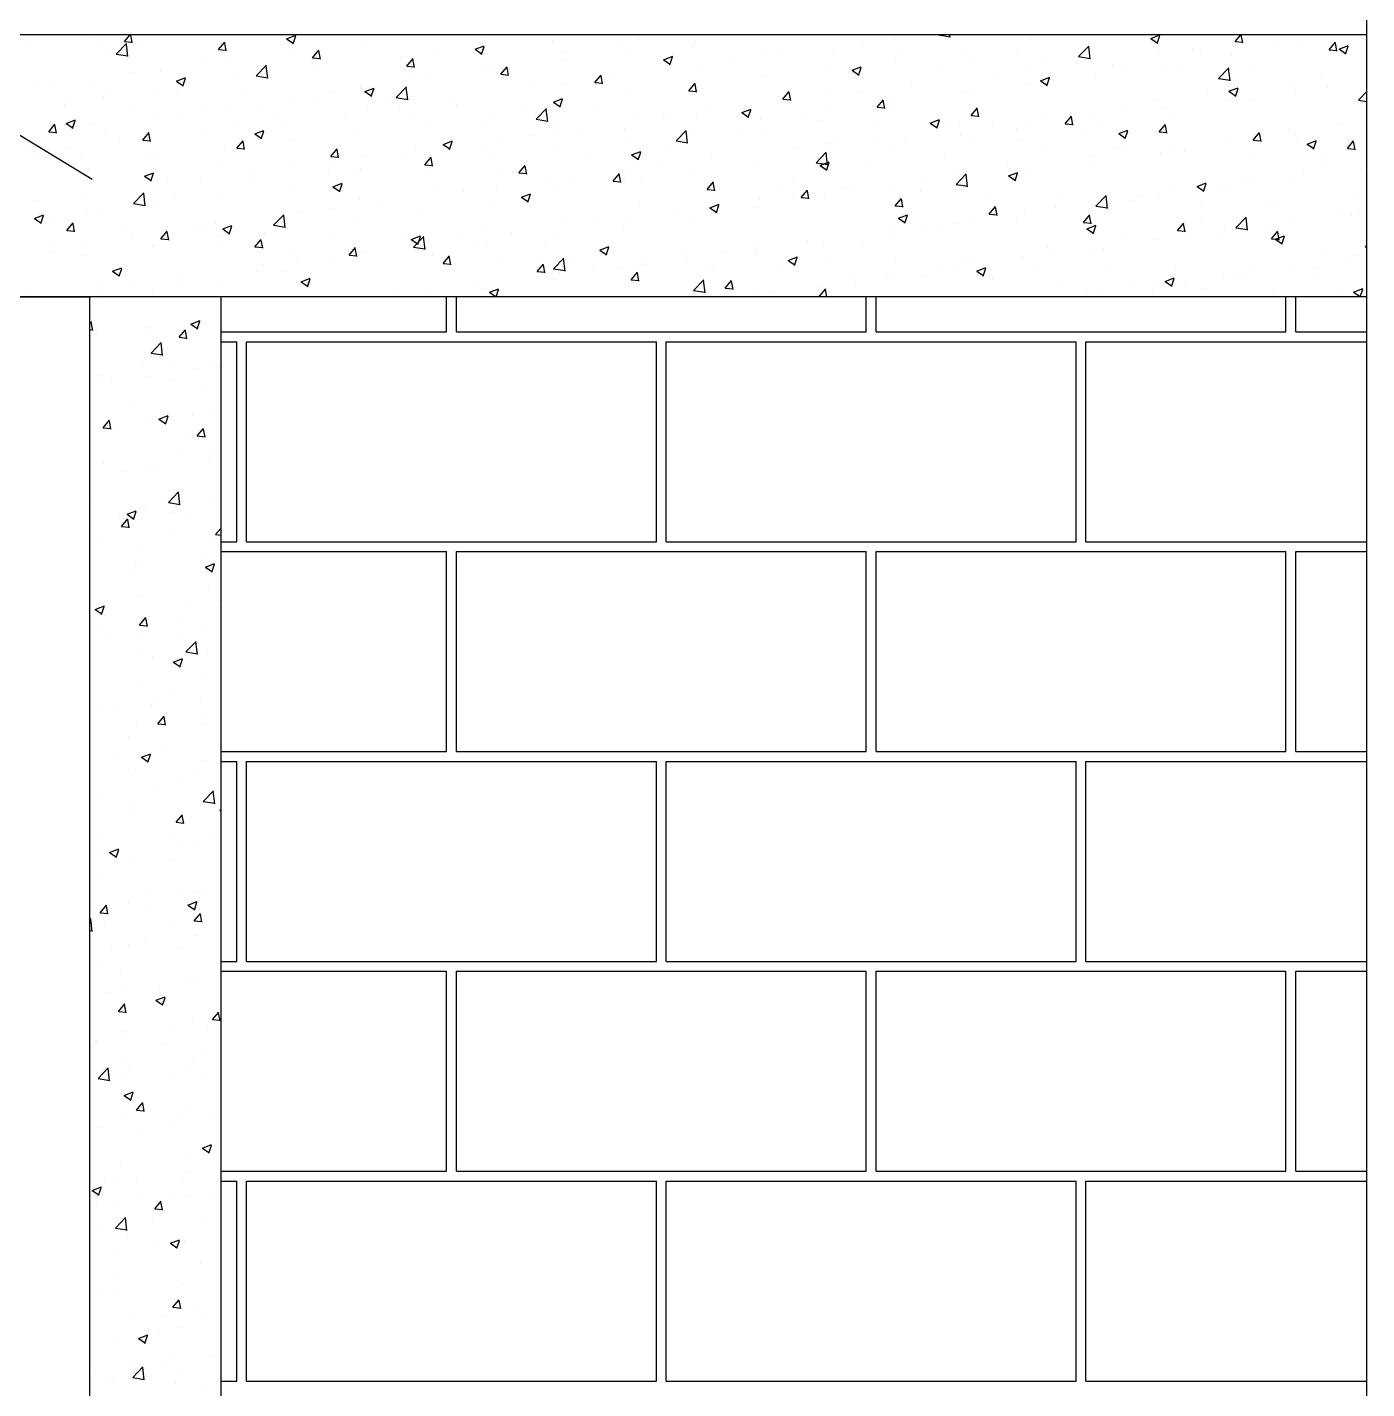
# Model space of a CAD drawing. Header units: metres. Extents: x -1560488.3 to -1560394.4, y 43534.5 to 43593.3.
# Drawn here: x -1560433.091 to -1560431.623, y 43539.272 to 43540.764 of the extents above; entities that cross this region are included whole.
import ezdxf

# ---------------------------------------------------------------- set-up
doc = ezdxf.new("R2010")
doc.units = ezdxf.units.M
doc.header["$LTSCALE"] = 750
doc.header["$MEASUREMENT"] = 0
doc.layers.get('0').update_dxf_attribs({"lineweight": 5})
doc.layers.add('BO', color=1, linetype='Continuous')

# ---------------------------------------------------------------- blocks, each defined once
blk = doc.blocks.new('A$C70167D43')
at = {"color": 0}
for p, q in [((75.766, -86.399), (75.766, 228.593)), ((-56.078, 203.825), (-14.671, 178.686)), ((75.766, 188.924), (-254.331, 188.924)), ((75.766, 170.315), (-254.331, 170.315)), ((-163.719, 170.315), (-14.846, 170.315)), ((-14.846, 170.315), (-14.846, 2.833)), ((-5.542, 170.315), (-5.542, -6.471))]:
    blk.add_line(p, q, dxfattribs=at)
at = {"color": 2}
for p, q in [((-14.553, 188.738), (-14.553, 188.738)), ((-12.37, 188.449), (-11.972, 188.924)), ((-12.37, 188.449), (-11.814, 188.401)), ((-11.821, 188.355), (-11.926, 188.924)), ((-7.868, 188.641), (-7.868, 188.641)), ((-5.696, 187.865), (-5.248, 188.4)), ((-0.87, 188.634), (-0.218, 188.884)), ((-0.87, 188.634), (-0.407, 188.322)), ((-0.415, 188.276), (-0.226, 188.838)), ((13.002, 188.719), (13.002, 188.719)), ((17.969, 188.509), (17.969, 188.509)), ((19.02, 188.833), (19.02, 188.833)), ((24.164, 188.579), (24.164, 188.579)), ((28.149, 188.389), (28.149, 188.389)), ((42.36, 188.559), (42.36, 188.559)), ((45.39, 188.908), (45.405, 188.924)), ((45.39, 188.908), (46.217, 188.779)), ((46.209, 188.743), (46.188, 188.924)), ((51.956, 188.592), (51.956, 188.592)), ((56.337, 188.616), (56.337, 188.616)), ((60.435, 188.654), (61.087, 188.905)), ((60.435, 188.654), (60.898, 188.342)), ((60.89, 188.296), (61.079, 188.859)), ((66.424, 188.441), (66.829, 188.924)), ((66.424, 188.441), (66.98, 188.393)), ((66.973, 188.347), (66.866, 188.924)), ((66.895, 188.441), (66.895, 188.441)), ((69.419, 188.436), (69.419, 188.436)), ((73.098, 187.858), (73.546, 188.392)), ((75.685, 188.737), (75.685, 188.737)), ((-19.253, 188.143), (-19.253, 188.143)), ((-14.177, 188.289), (-14.177, 188.289)), ((-13.721, 187.871), (-13.721, 187.871)), ((-12.958, 187.544), (-12.233, 188.299)), ((-12.958, 187.544), (-12.13, 187.416)), ((-12.138, 187.379), (-12.241, 188.263)), ((-11.392, 188.177), (-11.392, 188.177)), ((-5.696, 187.865), (-5.14, 187.817)), ((-5.148, 187.771), (-5.255, 188.354)), ((-1.095, 188.109), (-1.095, 188.109)), ((-0.357, 187.589), (-0.357, 187.589)), ((0.977, 187.281), (1.426, 187.816)), ((1.526, 187.187), (1.418, 187.77)), ((4.476, 188.287), (4.476, 188.287)), ((9.619, 187.596), (9.619, 187.596)), ((12.502, 187.889), (13.153, 188.139)), ((12.502, 187.889), (12.965, 187.577)), ((12.957, 187.531), (13.146, 188.093)), ((13.143, 188.06), (13.143, 188.06)), ((18.737, 187.647), (18.737, 187.647)), ((22.936, 188.299), (22.936, 188.299)), ((23.45, 187.793), (23.45, 187.793)), ((27.903, 188.09), (27.903, 188.09)), ((32.87, 187.88), (32.87, 187.88)), ((34.155, 187.478), (34.155, 187.478)), ((37.837, 187.67), (37.837, 187.67)), ((40.031, 188.252), (40.031, 188.252)), ((42.804, 187.46), (42.804, 187.46)), ((47.179, 187.937), (47.179, 187.937)), ((50.911, 187.684), (50.911, 187.684)), ((55.32, 187.367), (56.045, 188.123)), ((56.139, 187.203), (56.037, 188.086)), ((61.042, 187.671), (61.042, 187.671)), ((63.371, 187.977), (63.371, 187.977)), ((63.993, 187.504), (63.993, 187.504)), ((66.153, 187.443), (66.153, 187.443)), ((70.852, 188.039), (70.852, 188.039)), ((73.098, 187.858), (73.654, 187.809)), ((73.647, 187.763), (73.539, 188.346)), ((73.807, 187.909), (74.458, 188.159)), ((73.807, 187.909), (74.27, 187.597)), ((74.262, 187.551), (74.451, 188.114)), ((-6.521, 187.178), (-6.521, 187.178)), ((-5.057, 186.994), (-5.057, 186.994)), ((-3.027, 186.004), (-2.303, 186.759)), ((-2.208, 185.839), (-2.311, 186.723)), ((0.977, 187.281), (1.534, 187.233)), ((1.414, 186.516), (1.414, 186.516)), ((7.29, 187.289), (7.29, 187.289)), ((7.651, 186.698), (8.1, 187.232)), ((7.651, 186.698), (8.207, 186.649)), ((8.2, 186.603), (8.092, 187.186)), ((13.311, 186.716), (13.311, 186.716)), ((13.84, 186.44), (13.84, 186.44)), ((14.325, 186.114), (14.774, 186.648)), ((14.874, 186.019), (14.766, 186.602)), ((18.672, 187.138), (18.672, 187.138)), ((25.874, 187.144), (26.525, 187.394)), ((25.874, 187.144), (26.336, 186.832)), ((26.329, 186.786), (26.517, 187.348)), ((28.301, 186.708), (28.301, 186.708)), ((30.631, 187.015), (30.631, 187.015)), ((37.646, 186.644), (37.646, 186.644)), ((39.245, 186.399), (39.897, 186.649)), ((39.701, 186.041), (39.889, 186.603)), ((42.346, 187.24), (42.346, 187.24)), ((45.485, 186.753), (45.485, 186.753)), ((47.771, 187.25), (47.771, 187.25)), ((52.738, 187.04), (52.738, 187.04)), ((55.166, 186.897), (55.166, 186.897)), ((55.32, 187.367), (56.148, 187.239)), ((57.705, 186.83), (57.705, 186.83)), ((58.567, 186.573), (58.567, 186.573)), ((61.375, 186.788), (61.375, 186.788)), ((62.672, 186.62), (62.672, 186.62)), ((65.25, 185.827), (65.975, 186.583)), ((66.07, 185.662), (65.967, 186.546)), ((-14.667, 185.641), (-14.667, 185.641)), ((-11.947, 186.246), (-11.947, 186.246)), ((-9.834, 186.338), (-9.834, 186.338)), ((-8.688, 185.633), (-8.036, 185.883)), ((-8.688, 185.633), (-8.225, 185.321)), ((-8.233, 185.275), (-8.044, 185.838)), ((-4.439, 185.745), (-4.439, 185.745)), ((-3.027, 186.004), (-2.2, 185.876)), ((-2.11, 186.052), (-2.11, 186.052)), ((7.885, 185.785), (7.885, 185.785)), ((9.14, 185.845), (9.14, 185.845)), ((14.325, 186.114), (14.881, 186.065)), ((20.999, 185.53), (21.447, 186.064)), ((20.999, 185.53), (21.555, 185.481)), ((21.547, 185.435), (21.44, 186.018)), ((22.425, 185.934), (22.425, 185.934)), ((27.673, 184.946), (28.121, 185.481)), ((32.869, 185.989), (32.869, 185.989)), ((39.245, 186.399), (39.708, 186.086)), ((40.058, 185.822), (40.058, 185.822)), ((49.313, 186.126), (49.313, 186.126)), ((51.642, 186.433), (51.642, 186.433)), ((51.843, 185.495), (51.843, 185.495)), ((52.617, 185.653), (53.269, 185.904)), ((52.617, 185.653), (53.08, 185.341)), ((53.072, 185.295), (53.261, 185.858)), ((53.14, 185.641), (53.14, 185.641)), ((56.543, 186.091), (56.543, 186.091)), ((65.25, 185.827), (66.078, 185.699)), ((67.639, 186.411), (67.639, 186.411)), ((70.324, 185.545), (70.324, 185.545)), ((72.606, 186.201), (72.606, 186.201)), ((72.653, 185.852), (72.653, 185.852)), ((75.572, 185.639), (75.572, 185.639)), ((-18.611, 185.224), (-18.611, 185.224)), ((-17.374, 185.315), (-17.374, 185.315)), ((-13.645, 185.014), (-13.645, 185.014)), ((-10.316, 184.971), (-10.316, 184.971)), ((-8.678, 184.804), (-8.678, 184.804)), ((-3.711, 184.594), (-3.711, 184.594)), ((2.459, 184.853), (2.459, 184.853)), ((4.363, 185.189), (4.363, 185.189)), ((4.684, 184.888), (5.335, 185.138)), ((4.684, 184.888), (5.147, 184.576)), ((5.139, 184.53), (5.328, 185.092)), ((6.903, 184.464), (7.627, 185.219)), ((7.722, 184.299), (7.619, 185.183)), ((16.572, 185.164), (16.572, 185.164)), ((18.901, 185.47), (18.901, 185.47)), ((23.337, 184.696), (23.337, 184.696)), ((27.673, 184.946), (28.229, 184.897)), ((28.036, 185.291), (28.036, 185.291)), ((28.221, 184.851), (28.114, 185.435)), ((34.346, 184.362), (34.795, 184.897)), ((34.632, 184.89), (34.632, 184.89)), ((34.895, 184.267), (34.787, 184.851)), ((37.583, 184.582), (37.583, 184.582)), ((39.912, 184.889), (39.912, 184.889)), ((43.436, 185.353), (43.436, 185.353)), ((47.066, 184.84), (47.066, 184.84)), ((47.714, 184.71), (47.714, 184.71)), ((64.448, 184.771), (64.448, 184.771)), ((65.989, 184.908), (66.641, 185.158)), ((65.989, 184.908), (66.452, 184.596)), ((66.444, 184.55), (66.633, 185.113)), ((70.739, 184.942), (70.739, 184.942)), ((72.973, 185.18), (72.973, 185.18)), ((75.18, 184.287), (75.766, 184.898)), ((-16.65, 183.974), (-16.65, 183.974)), ((-16.169, 184.201), (-16.169, 184.201)), ((-13.84, 184.507), (-13.84, 184.507)), ((-11.683, 183.764), (-11.683, 183.764)), ((-6.716, 183.554), (-6.716, 183.554)), ((-5.17, 183.896), (-5.17, 183.896)), ((-2.968, 183.922), (-2.968, 183.922)), ((-0.47, 184.492), (-0.47, 184.492)), ((1.256, 184.384), (1.256, 184.384)), ((4.842, 183.619), (4.842, 183.619)), ((6.223, 184.174), (6.223, 184.174)), ((6.903, 184.464), (7.73, 184.336)), ((7.172, 183.926), (7.172, 183.926)), ((10.696, 184.39), (10.696, 184.39)), ((11.19, 183.965), (11.19, 183.965)), ((16.157, 183.755), (16.157, 183.755)), ((16.833, 182.924), (17.558, 183.679)), ((17.652, 182.759), (17.549, 183.643)), ((18.056, 184.143), (18.707, 184.393)), ((18.056, 184.143), (18.519, 183.831)), ((18.511, 183.785), (18.7, 184.347)), ((18.559, 184.04), (18.559, 184.04)), ((21.124, 183.545), (21.124, 183.545)), ((29.206, 183.959), (29.206, 183.959)), ((31.428, 183.398), (32.079, 183.648)), ((31.707, 183.809), (31.707, 183.809)), ((31.883, 183.04), (32.071, 183.602)), ((34.346, 184.362), (34.902, 184.313)), ((37.533, 183.547), (37.533, 183.547)), ((41.02, 183.778), (41.469, 184.313)), ((41.02, 183.778), (41.576, 183.73)), ((41.569, 183.684), (41.461, 184.267)), ((42.233, 184.142), (42.233, 184.142)), ((42.288, 183.779), (42.288, 183.779)), ((47.694, 183.194), (48.142, 183.729)), ((48.242, 183.1), (48.135, 183.683)), ((58.594, 184.001), (58.594, 184.001)), ((60.924, 184.308), (60.924, 184.308)), ((61.262, 183.691), (61.262, 183.691)), ((66.039, 184.346), (66.039, 184.346)), ((67.546, 184.248), (67.546, 184.248)), ((75.18, 184.287), (75.766, 184.196)), ((-16.506, 182.632), (-15.854, 182.882)), ((-16.506, 182.632), (-16.043, 182.32)), ((-16.051, 182.274), (-15.862, 182.837)), ((-9.947, 183.241), (-9.947, 183.241)), ((-8.394, 182.99), (-8.394, 182.99)), ((-1.749, 183.344), (-1.749, 183.344)), ((-1.034, 182.846), (-1.034, 182.846)), ((3.218, 183.134), (3.218, 183.134)), ((8.185, 182.925), (8.185, 182.925)), ((9.027, 182.747), (9.027, 182.747)), ((13.152, 182.715), (13.152, 182.715)), ((13.727, 183.343), (13.727, 183.343)), ((16.833, 182.924), (17.66, 182.796)), ((23.78, 183.027), (23.78, 183.027)), ((25.854, 183.038), (25.854, 183.038)), ((26.091, 183.335), (26.091, 183.335)), ((28.183, 183.345), (28.183, 183.345)), ((31.058, 183.125), (31.058, 183.125)), ((31.428, 183.398), (31.89, 183.085)), ((32.756, 182.891), (32.756, 182.891)), ((36.025, 182.915), (36.025, 182.915)), ((36.862, 182.847), (36.862, 182.847)), ((40.992, 182.705), (40.992, 182.705)), ((44.799, 182.652), (45.451, 182.903)), ((44.799, 182.652), (45.262, 182.34)), ((45.255, 182.294), (45.443, 182.857)), ((47.694, 183.194), (48.25, 183.146)), ((49.194, 182.763), (49.194, 182.763)), ((52.718, 183.227), (52.718, 183.227)), ((54.368, 182.61), (54.816, 183.145)), ((54.368, 182.61), (54.924, 182.562)), ((54.916, 182.516), (54.809, 183.099)), ((56.429, 182.993), (56.429, 182.993)), ((62.12, 183.317), (62.12, 183.317)), ((73.729, 182.646), (73.729, 182.646)), ((-17.753, 182.034), (-17.304, 182.569)), ((-17.753, 182.034), (-17.197, 181.986)), ((-17.204, 181.94), (-17.312, 182.523)), ((-14.78, 182.543), (-14.78, 182.543)), ((-13.82, 182.059), (-13.82, 182.059)), ((-11.079, 181.45), (-10.631, 181.985)), ((-10.53, 181.356), (-10.638, 181.939)), ((-6.887, 182.075), (-6.887, 182.075)), ((-4.558, 182.382), (-4.558, 182.382)), ((-3.134, 181.887), (-2.482, 182.137)), ((-3.134, 181.887), (-2.671, 181.575)), ((-2.679, 181.529), (-2.49, 182.091)), ((4.25, 182.092), (4.25, 182.092)), ((16.453, 181.8), (16.453, 181.8)), ((18.119, 182.505), (18.119, 182.505)), ((18.353, 182.096), (18.353, 182.096)), ((19.977, 182.264), (19.977, 182.264)), ((23.086, 182.295), (23.086, 182.295)), ((26.763, 181.384), (27.488, 182.139)), ((27.582, 181.219), (27.48, 182.103)), ((27.923, 182.194), (27.923, 182.194)), ((28.053, 182.085), (28.053, 182.085)), ((31.435, 181.916), (31.435, 181.916)), ((33.02, 181.875), (33.02, 181.875)), ((37.987, 181.665), (37.987, 181.665)), ((40.989, 181.683), (40.989, 181.683)), ((45.959, 182.495), (45.959, 182.495)), ((46.865, 182.457), (46.865, 182.457)), ((46.952, 181.742), (46.952, 181.742)), ((50.926, 182.286), (50.926, 182.286)), ((51.73, 182.398), (51.73, 182.398)), ((55.893, 182.076), (55.893, 182.076)), ((56.694, 182.385), (56.694, 182.385)), ((58.171, 181.907), (58.823, 182.157)), ((58.171, 181.907), (58.634, 181.595)), ((58.626, 181.549), (58.815, 182.112)), ((60.86, 181.866), (60.86, 181.866)), ((61.041, 182.027), (61.49, 182.561)), ((61.041, 182.027), (61.598, 181.978)), ((61.59, 181.932), (61.482, 182.515)), ((65.827, 181.656), (65.827, 181.656)), ((67.715, 181.443), (68.164, 181.977)), ((67.876, 181.875), (67.876, 181.875)), ((68.264, 181.348), (68.156, 181.931)), ((70.206, 182.182), (70.206, 182.182)), ((70.626, 181.844), (70.626, 181.844)), ((75.459, 182.542), (75.459, 182.542)), ((-19.247, 181.127), (-19.247, 181.127)), ((-16.287, 180.838), (-16.287, 180.838)), ((-12.763, 181.302), (-12.763, 181.302)), ((-11.079, 181.45), (-10.523, 181.402)), ((-5.283, 180.799), (-5.283, 180.799)), ((-4.405, 180.867), (-3.957, 181.401)), ((-4.405, 180.867), (-3.849, 180.818)), ((-3.857, 180.772), (-3.964, 181.355)), ((-0.583, 181.394), (-0.583, 181.394)), ((2.268, 180.283), (2.717, 180.817)), ((2.817, 180.188), (2.709, 180.771)), ((8.248, 180.72), (8.248, 180.72)), ((10.238, 181.142), (10.889, 181.392)), ((10.238, 181.142), (10.701, 180.83)), ((10.693, 180.784), (10.882, 181.346)), ((12.927, 181.164), (12.927, 181.164)), ((14.124, 181.494), (14.124, 181.494)), ((18.446, 180.943), (18.446, 180.943)), ((23.223, 181.598), (23.223, 181.598)), ((23.61, 180.397), (24.261, 180.647)), ((26.009, 180.984), (26.009, 180.984)), ((26.763, 181.384), (27.591, 181.256)), ((35.135, 180.912), (35.135, 180.912)), ((37.465, 181.219), (37.465, 181.219)), ((42.12, 181.045), (42.12, 181.045)), ((42.954, 181.456), (42.954, 181.456)), ((47.921, 181.246), (47.921, 181.246)), ((51.268, 181.454), (51.268, 181.454)), ((52.888, 181.036), (52.888, 181.036)), ((57.855, 180.826), (57.855, 180.826)), ((62, 181.102), (62, 181.102)), ((65.926, 181.249), (65.926, 181.249)), ((67.715, 181.443), (68.271, 181.394)), ((70.794, 181.446), (70.794, 181.446)), ((71.543, 181.162), (72.195, 181.412)), ((71.543, 181.162), (72.006, 180.85)), ((71.998, 180.804), (72.187, 181.366)), ((74.389, 180.859), (74.837, 181.393)), ((74.389, 180.859), (74.945, 180.81)), ((74.938, 180.764), (74.83, 181.347)), ((75.761, 181.236), (75.761, 181.236)), ((-18.617, 180.531), (-18.617, 180.531)), ((-15.496, 180.284), (-15.496, 180.284)), ((-10.529, 180.074), (-10.529, 180.074)), ((-10.06, 180.144), (-10.06, 180.144)), ((-5.562, 179.865), (-5.562, 179.865)), ((2.268, 180.283), (2.825, 180.234)), ((2.395, 179.95), (2.395, 179.95)), ((4.724, 180.256), (4.724, 180.256)), ((7.501, 180.233), (7.501, 180.233)), ((8.942, 179.699), (9.391, 180.233)), ((8.942, 179.699), (9.498, 179.65)), ((9.491, 179.604), (9.383, 180.187)), ((13.613, 180.245), (13.613, 180.245)), ((20.583, 180.053), (20.583, 180.053)), ((23.61, 180.397), (24.073, 180.084)), ((24.065, 180.039), (24.254, 180.601)), ((29.259, 180.139), (29.259, 180.139)), ((32.643, 179.794), (32.643, 179.794)), ((36.693, 179.844), (37.418, 180.599)), ((36.693, 179.844), (37.521, 179.715)), ((36.982, 179.651), (37.633, 179.902)), ((37.513, 179.679), (37.41, 180.563)), ((37.42, 180.449), (37.42, 180.449)), ((37.437, 179.293), (37.625, 179.856)), ((45.841, 180.522), (45.841, 180.522)), ((56.147, 180.331), (56.147, 180.331)), ((56.316, 179.896), (56.316, 179.896)), ((58.476, 180.638), (58.476, 180.638)), ((61.149, 180.593), (61.149, 180.593)), ((62.822, 180.616), (62.822, 180.616)), ((67.789, 180.406), (67.789, 180.406)), ((72.756, 180.196), (72.756, 180.196)), ((-14.893, 179.446), (-14.893, 179.446)), ((-10.952, 178.886), (-10.3, 179.136)), ((-10.952, 178.886), (-10.489, 178.574)), ((-10.497, 178.528), (-10.308, 179.09)), ((-7.006, 178.712), (-7.006, 178.712)), ((-3.482, 179.176), (-3.482, 179.176)), ((-0.595, 179.655), (-0.595, 179.655)), ((2.074, 179.301), (2.074, 179.301)), ((4.136, 178.995), (4.136, 178.995)), ((4.372, 179.445), (4.372, 179.445)), ((8.914, 179.65), (8.914, 179.65)), ((9.339, 179.235), (9.339, 179.235)), ((14.306, 179.025), (14.306, 179.025)), ((15.156, 179.121), (15.156, 179.121)), ((15.616, 179.115), (16.065, 179.649)), ((15.616, 179.115), (16.172, 179.066)), ((16.165, 179.02), (16.057, 179.604)), ((19.273, 178.815), (19.273, 178.815)), ((22.29, 178.531), (22.738, 179.066)), ((22.838, 178.436), (22.731, 179.02)), ((23.406, 179.368), (23.406, 179.368)), ((25.735, 179.675), (25.735, 179.675)), ((27.81, 179.096), (27.81, 179.096)), ((36.982, 179.651), (37.444, 179.339)), ((40.415, 179.591), (40.415, 179.591)), ((44.417, 178.787), (44.417, 178.787)), ((46.623, 178.304), (47.348, 179.059)), ((46.747, 179.094), (46.747, 179.094)), ((47.443, 178.139), (47.34, 179.022)), ((50.27, 179.557), (50.27, 179.557)), ((50.353, 178.906), (51.005, 179.156)), ((50.353, 178.906), (50.816, 178.594)), ((50.809, 178.548), (50.997, 179.111)), ((51.617, 179.3), (51.617, 179.3)), ((70.513, 178.747), (70.513, 178.747)), ((71.282, 178.976), (71.282, 178.976)), ((72.589, 179.628), (72.589, 179.628)), ((75.346, 179.444), (75.346, 179.444)), ((-9.335, 178.405), (-9.335, 178.405)), ((-3.352, 178.37), (-3.352, 178.37)), ((-0.696, 178.297), (-0.696, 178.297)), ((2.42, 178.141), (3.072, 178.391)), ((2.42, 178.141), (2.883, 177.829)), ((2.875, 177.783), (3.064, 178.345)), ((9.73, 178.19), (9.73, 178.19)), ((11.676, 177.824), (11.676, 177.824)), ((14.006, 178.131), (14.006, 178.131)), ((17.53, 178.595), (17.53, 178.595)), ((18.333, 177.846), (18.333, 177.846)), ((22.29, 178.531), (22.846, 178.482)), ((23.11, 178.501), (23.11, 178.501)), ((24.24, 178.605), (24.24, 178.605)), ((28.964, 177.947), (29.412, 178.482)), ((28.964, 177.947), (29.52, 177.898)), ((29.207, 178.396), (29.207, 178.396)), ((29.512, 177.853), (29.405, 178.436)), ((34.174, 178.186), (34.174, 178.186)), ((34.989, 178.659), (34.989, 178.659)), ((35.637, 177.363), (36.086, 177.898)), ((36.186, 177.269), (36.078, 177.852)), ((38.541, 178.013), (38.541, 178.013)), ((39.141, 177.976), (39.141, 177.976)), ((42.007, 177.947), (42.007, 177.947)), ((44.108, 177.766), (44.108, 177.766)), ((46.623, 178.304), (47.451, 178.175)), ((46.839, 178.645), (46.839, 178.645)), ((61.736, 177.765), (61.736, 177.765)), ((63.725, 178.161), (64.377, 178.411)), ((63.725, 178.161), (64.188, 177.849)), ((64.18, 177.803), (64.369, 178.365)), ((65.428, 178.205), (65.428, 178.205)), ((65.813, 178.151), (65.813, 178.151)), ((67.162, 178.696), (67.162, 178.696)), ((67.758, 178.512), (67.758, 178.512)), ((-18.735, 177.168), (-18.735, 177.168)), ((-15.211, 177.632), (-15.211, 177.632)), ((-11.724, 176.94), (-10.999, 177.696)), ((-11.724, 176.94), (-10.897, 176.812)), ((-10.905, 176.776), (-11.008, 177.659)), ((-10.173, 177.046), (-10.173, 177.046)), ((-8.778, 177.439), (-8.778, 177.439)), ((-5.396, 177.701), (-5.396, 177.701)), ((4.304, 177.259), (4.304, 177.259)), ((5.8, 177.05), (5.8, 177.05)), ((13.5, 177.148), (13.5, 177.148)), ((15.792, 177.396), (16.443, 177.646)), ((15.792, 177.396), (16.255, 177.083)), ((16.247, 177.038), (16.436, 177.6)), ((24.136, 176.797), (24.136, 176.797)), ((29.164, 176.65), (29.815, 176.901)), ((29.563, 177.728), (29.563, 177.728)), ((29.619, 176.292), (29.807, 176.855)), ((32.688, 177.243), (32.688, 177.243)), ((35.017, 177.549), (35.017, 177.549)), ((35.637, 177.363), (36.193, 177.315)), ((37.307, 177.352), (37.307, 177.352)), ((42.311, 176.779), (42.76, 177.314)), ((42.86, 176.685), (42.752, 177.268)), ((49.075, 177.556), (49.075, 177.556)), ((54.042, 177.346), (54.042, 177.346)), ((56.028, 176.968), (56.028, 176.968)), ((56.203, 176.798), (56.203, 176.798)), ((56.31, 176.834), (56.31, 176.834)), ((56.554, 176.764), (57.278, 177.519)), ((57.373, 176.599), (57.27, 177.482)), ((59.009, 177.136), (59.009, 177.136)), ((59.552, 177.432), (59.552, 177.432)), ((61.036, 177.496), (61.036, 177.496)), ((63.976, 176.926), (63.976, 176.926)), ((74.818, 177.585), (74.818, 177.585)), ((-18.77, 175.885), (-18.118, 176.135)), ((-18.77, 175.885), (-18.307, 175.573)), ((-18.315, 175.527), (-18.126, 176.089)), ((-15.006, 176.349), (-15.006, 176.349)), ((-14.204, 176.507), (-14.204, 176.507)), ((-1.794, 175.4), (-1.069, 176.156)), ((-1.122, 176.327), (-1.122, 176.327)), ((-0.975, 175.235), (-1.077, 176.119)), ((-0.053, 176.28), (-0.053, 176.28)), ((2.276, 176.586), (2.276, 176.586)), ((4.023, 175.897), (4.023, 175.897)), ((8.801, 176.552), (8.801, 176.552)), ((18.71, 175.865), (18.71, 175.865)), ((23.288, 176.005), (23.288, 176.005)), ((26.811, 176.469), (26.811, 176.469)), ((27.697, 175.999), (27.697, 175.999)), ((29.164, 176.65), (29.626, 176.338)), ((32.53, 176.697), (32.53, 176.697)), ((42.311, 176.779), (42.867, 176.731)), ((42.535, 175.905), (43.187, 176.155)), ((42.535, 175.905), (42.998, 175.593)), ((42.991, 175.547), (43.179, 176.11)), ((47.823, 175.888), (47.823, 175.888)), ((48.985, 176.196), (49.433, 176.73)), ((48.985, 176.196), (49.541, 176.147)), ((49.533, 176.101), (49.426, 176.684)), ((50.883, 175.902), (50.883, 175.902)), ((51.503, 176.203), (51.503, 176.203)), ((53.699, 176.661), (53.699, 176.661)), ((55.659, 175.612), (56.107, 176.146)), ((56.207, 175.517), (56.1, 176.1)), ((56.554, 176.764), (57.381, 176.635)), ((66.484, 175.224), (67.209, 175.979)), ((67.303, 175.059), (67.2, 175.942)), ((68.943, 176.717), (68.943, 176.717)), ((69.392, 176.653), (69.392, 176.653)), ((73.91, 176.507), (73.91, 176.507)), ((74.71, 176.08), (74.71, 176.08)), ((75.232, 176.347), (75.232, 176.347)), ((-17.308, 175.53), (-17.308, 175.53)), ((-16.462, 175.035), (-16.013, 175.57)), ((-16.462, 175.036), (-15.906, 174.987)), ((-15.913, 174.941), (-16.021, 175.524)), ((-12.341, 175.32), (-12.341, 175.32)), ((-9.788, 174.452), (-9.339, 174.986)), ((-9.453, 175.042), (-9.453, 175.042)), ((-9.239, 174.357), (-9.347, 174.94)), ((-7.374, 175.11), (-7.374, 175.11)), ((-6.549, 175.396), (-6.549, 175.396)), ((-5.929, 175.506), (-5.929, 175.506)), ((-5.398, 175.14), (-4.746, 175.39)), ((-5.398, 175.14), (-4.935, 174.828)), ((-4.943, 174.782), (-4.754, 175.344)), ((-2.407, 174.9), (-2.407, 174.9)), ((-1.794, 175.4), (-0.966, 175.272)), ((-0.809, 175.2), (-0.809, 175.2)), ((13.284, 174.934), (13.284, 174.934)), ((15.082, 174.925), (15.082, 174.925)), ((20.958, 175.698), (20.958, 175.698)), ((22.997, 175.403), (22.997, 175.403)), ((41.893, 174.85), (41.893, 174.85)), ((41.969, 175.117), (41.969, 175.117)), ((44.299, 175.424), (44.299, 175.424)), ((45.457, 174.971), (45.457, 174.971)), ((46.726, 175.548), (46.726, 175.548)), ((55.659, 175.612), (56.215, 175.563)), ((55.907, 175.16), (56.559, 175.41)), ((55.907, 175.16), (56.37, 174.848)), ((56.362, 174.802), (56.551, 175.364)), ((62.332, 175.028), (62.781, 175.562)), ((62.332, 175.028), (62.889, 174.979)), ((62.881, 174.933), (62.773, 175.516)), ((63.965, 175.722), (63.965, 175.722)), ((65.7, 175.054), (65.7, 175.054)), ((66.484, 175.224), (67.311, 175.095)), ((68.834, 175.306), (68.834, 175.306)), ((69.006, 174.444), (69.455, 174.978)), ((69.555, 174.349), (69.447, 174.932)), ((70.4, 175.649), (70.4, 175.649)), ((-17.659, 173.962), (-17.659, 173.962)), ((-15.346, 174.28), (-15.346, 174.28)), ((-11.975, 174.464), (-11.975, 174.464)), ((-11.783, 174.736), (-11.783, 174.736)), ((-10.379, 174.07), (-10.379, 174.07)), ((-10.286, 173.949), (-10.286, 173.949)), ((-9.788, 174.452), (-9.232, 174.403)), ((-5.509, 174.604), (-5.509, 174.604)), ((-3.114, 173.868), (-2.666, 174.402)), ((-2.566, 173.773), (-2.673, 174.356)), ((2.56, 174.69), (2.56, 174.69)), ((7.527, 174.48), (7.527, 174.48)), ((7.857, 174.002), (7.857, 174.002)), ((7.974, 174.395), (8.625, 174.645)), ((7.974, 174.395), (8.437, 174.082)), ((8.136, 173.86), (8.861, 174.616)), ((8.429, 174.037), (8.618, 174.599)), ((8.956, 173.695), (8.853, 174.579)), ((9.229, 174.154), (9.229, 174.154)), ((11.558, 174.461), (11.558, 174.461)), ((12.494, 174.271), (12.494, 174.271)), ((13.387, 174.051), (13.387, 174.051)), ((17.461, 174.061), (17.461, 174.061)), ((18.22, 174.748), (18.22, 174.748)), ((21.346, 173.649), (21.997, 173.9)), ((36.093, 174.343), (36.093, 174.343)), ((37.194, 174.254), (37.194, 174.254)), ((40.031, 174.039), (40.031, 174.039)), ((58.539, 174.791), (58.539, 174.791)), ((60.923, 174.399), (60.923, 174.399)), ((62.981, 174.536), (62.981, 174.536)), ((65.31, 174.842), (65.31, 174.842)), ((69.006, 174.444), (69.562, 174.395)), ((69.279, 174.415), (69.931, 174.665)), ((69.279, 174.415), (69.742, 174.103)), ((69.734, 174.057), (69.923, 174.619)), ((75.68, 173.86), (75.766, 173.963)), ((-17.401, 173.533), (-17.401, 173.533)), ((-15.119, 173.251), (-15.119, 173.251)), ((-5.412, 173.86), (-5.412, 173.86)), ((-3.114, 173.868), (-2.558, 173.819)), ((-0.445, 173.65), (-0.445, 173.65)), ((-0.171, 172.917), (-0.171, 172.917)), ((2.431, 173.071), (2.431, 173.071)), ((3.352, 173.381), (3.352, 173.381)), ((3.559, 173.284), (4.008, 173.818)), ((3.559, 173.284), (4.116, 173.235)), ((4.108, 173.189), (4.001, 173.772)), ((4.522, 173.44), (4.522, 173.44)), ((8.136, 173.86), (8.964, 173.732)), ((8.687, 173.455), (8.687, 173.455)), ((9.489, 173.231), (9.489, 173.231)), ((10.233, 172.7), (10.682, 173.235)), ((10.782, 172.605), (10.674, 173.189)), ((14.456, 173.021), (14.456, 173.021)), ((18.066, 172.32), (18.791, 173.075)), ((18.886, 172.155), (18.783, 173.039)), ((21.346, 173.649), (21.809, 173.337)), ((21.801, 173.291), (21.99, 173.854)), ((22.428, 173.851), (22.428, 173.851)), ((27.395, 173.641), (27.395, 173.641)), ((30.24, 173.573), (30.24, 173.573)), ((32.362, 173.431), (32.362, 173.431)), ((32.416, 173.599), (32.416, 173.599)), ((32.569, 173.879), (32.569, 173.879)), ((34.605, 173.108), (34.605, 173.108)), ((34.718, 172.904), (35.369, 173.154)), ((35.173, 172.546), (35.361, 173.109)), ((37.329, 173.221), (37.329, 173.221)), ((42.296, 173.011), (42.296, 173.011)), ((47.687, 172.928), (47.687, 172.928)), ((51.251, 172.991), (51.251, 172.991)), ((51.39, 173.105), (51.39, 173.105)), ((53.113, 173.859), (53.113, 173.859)), ((53.581, 173.298), (53.581, 173.298)), ((56.09, 173.701), (56.09, 173.701)), ((57.104, 173.762), (57.104, 173.762)), ((72.945, 173.397), (72.945, 173.397)), ((75.119, 173.25), (75.119, 173.25)), ((75.68, 173.86), (75.766, 173.852)), ((-13.216, 172.139), (-12.564, 172.389)), ((-13.216, 172.139), (-12.753, 171.827)), ((-12.761, 171.781), (-12.572, 172.343)), ((-2.995, 172.139), (-2.995, 172.139)), ((-2.501, 172.61), (-2.501, 172.61)), ((-0.923, 172.102), (-0.923, 172.102)), ((3.91, 172.8), (3.91, 172.8)), ((10.233, 172.7), (10.789, 172.651)), ((16.907, 172.116), (17.356, 172.651)), ((16.907, 172.116), (17.463, 172.067)), ((17.456, 172.021), (17.348, 172.605)), ((18.066, 172.32), (18.894, 172.192)), ((18.51, 172.029), (18.51, 172.029)), ((19.423, 172.811), (19.423, 172.811)), ((20.84, 172.335), (20.84, 172.335)), ((22.884, 172.306), (22.884, 172.306)), ((23.581, 171.532), (24.029, 172.067)), ((24.129, 171.438), (24.022, 172.021)), ((24.364, 172.799), (24.364, 172.799)), ((24.39, 172.601), (24.39, 172.601)), ((27.584, 172.902), (27.584, 172.902)), ((29.178, 172.176), (29.178, 172.176)), ((29.357, 172.391), (29.357, 172.391)), ((34.324, 172.181), (34.324, 172.181)), ((34.718, 172.904), (35.18, 172.592)), ((39.291, 171.971), (39.291, 171.971)), ((42.26, 171.996), (42.26, 171.996)), ((45.375, 172.218), (45.375, 172.218)), ((46.613, 172.45), (46.613, 172.45)), ((47.263, 172.801), (47.263, 172.801)), ((48.089, 172.159), (48.741, 172.409)), ((48.089, 172.159), (48.552, 171.847)), ((48.545, 171.801), (48.733, 172.363)), ((52.23, 172.592), (52.23, 172.592)), ((57.197, 172.382), (57.197, 172.382)), ((62.164, 172.172), (62.164, 172.172)), ((65.587, 171.956), (65.587, 171.956)), ((67.131, 171.962), (67.131, 171.962)), ((67.519, 172.466), (67.519, 172.466)), ((70.287, 172.552), (70.287, 172.552)), ((72.262, 172.41), (72.262, 172.41)), ((74.592, 172.717), (74.592, 172.717)), ((-14.23, 171.066), (-14.23, 171.066)), ((-11.901, 171.372), (-11.901, 171.372)), ((-8.421, 171.208), (-8.421, 171.208)), ((-8.377, 171.836), (-8.377, 171.836)), ((-5.622, 171.506), (-5.622, 171.506)), ((0.156, 171.394), (0.808, 171.644)), ((0.156, 171.394), (0.619, 171.081)), ((0.611, 171.036), (0.8, 171.598)), ((12.634, 171.255), (12.634, 171.255)), ((18.107, 171.651), (18.107, 171.651)), ((23.581, 171.532), (24.137, 171.484)), ((23.752, 171.245), (23.752, 171.245)), ((27.997, 170.78), (28.721, 171.535)), ((28.816, 170.615), (28.713, 171.499)), ((30.255, 170.948), (30.703, 171.483)), ((30.803, 170.854), (30.696, 171.437)), ((36.834, 171.065), (36.834, 171.065)), ((37.081, 171.157), (37.081, 171.157)), ((39.522, 171.447), (39.522, 171.447)), ((41.78, 171.753), (41.78, 171.753)), ((41.851, 171.754), (41.851, 171.754)), ((44.258, 171.762), (44.258, 171.762)), ((49.225, 171.552), (49.225, 171.552)), ((54.192, 171.342), (54.192, 171.342)), ((59.159, 171.132), (59.159, 171.132)), ((60.81, 171.301), (60.81, 171.301)), ((61.461, 171.414), (62.113, 171.664)), ((61.461, 171.414), (61.924, 171.102)), ((61.916, 171.056), (62.105, 171.618)), ((62.093, 171.534), (62.093, 171.534)), ((62.862, 171.172), (62.862, 171.172)), ((66.386, 171.636), (66.386, 171.636)), ((72.098, 171.752), (72.098, 171.752)), ((-19.159, 170.8), (-19.159, 170.8)), ((-14.192, 170.59), (-14.192, 170.59)), ((-13.848, 170.277), (-13.848, 170.277)), ((-10.4, 170.851), (-10.4, 170.851)), ((-9.225, 170.38), (-9.225, 170.38)), ((6.781, 170.484), (6.781, 170.484)), ((8.574, 170.357), (8.574, 170.357)), ((9.11, 170.791), (9.11, 170.791)), ((13.274, 170.953), (13.274, 170.953)), ((13.528, 170.648), (14.179, 170.899)), ((13.528, 170.648), (13.991, 170.336)), ((13.991, 170.315), (14.172, 170.853)), ((27.997, 170.78), (28.824, 170.652)), ((30.255, 170.948), (30.811, 170.9)), ((32.303, 170.502), (32.303, 170.502)), ((33.645, 170.674), (33.645, 170.674)), ((36.928, 170.364), (37.377, 170.899)), ((36.928, 170.364), (37.484, 170.316)), ((37.469, 170.315), (37.369, 170.853)), ((44.05, 170.315), (44.051, 170.315)), ((55.977, 170.604), (55.977, 170.604)), ((56.666, 170.603), (56.666, 170.603)), ((60.533, 170.866), (60.533, 170.866)), ((64.126, 170.922), (64.126, 170.922)), ((69.093, 170.712), (69.093, 170.712)), ((74.06, 170.502), (74.06, 170.502)), ((74.833, 170.669), (75.485, 170.919)), ((74.833, 170.669), (75.296, 170.357)), ((75.29, 170.315), (75.477, 170.873)), ((-14.846, 168.424), (-14.722, 168.571)), ((-14.622, 167.942), (-14.73, 168.525)), ((-10.825, 168.167), (-10.825, 168.167)), ((-7.662, 168.393), (-7.01, 168.643)), ((-7.662, 168.393), (-7.199, 168.08)), ((-7.207, 168.035), (-7.018, 168.597)), ((-5.735, 168.409), (-5.735, 168.409)), ((-14.846, 168.008), (-14.615, 167.988)), ((-14.349, 167.703), (-14.349, 167.703)), ((-10.513, 167.754), (-10.513, 167.754)), ((-8.497, 167.453), (-8.048, 167.987)), ((-8.497, 167.453), (-7.941, 167.404)), ((-7.948, 167.358), (-8.056, 167.941)), ((-10.49, 166.337), (-9.766, 167.092)), ((-10.49, 166.337), (-9.663, 166.208)), ((-9.671, 166.172), (-9.774, 167.055)), ((-14.846, 165.635), (-14.828, 165.642)), ((-14.846, 165.565), (-14.836, 165.596)), ((-11.037, 165.626), (-11.037, 165.626)), ((-8.806, 165.656), (-8.806, 165.656)), ((-7.396, 165.27), (-7.396, 165.27)), ((-6.07, 165.416), (-6.07, 165.416)), ((-5.849, 165.312), (-5.849, 165.312)), ((-14.232, 164.725), (-14.232, 164.725)), ((-14.042, 164.586), (-14.042, 164.586)), ((-13.273, 164.497), (-13.273, 164.497)), ((-10.626, 164.656), (-10.626, 164.656)), ((-9.075, 164.376), (-9.075, 164.376)), ((-6.576, 163.613), (-6.576, 163.613)), ((-12.002, 162.682), (-12.002, 162.682)), ((-13.88, 161.038), (-13.431, 161.572)), ((-13.331, 160.943), (-13.439, 161.527)), ((-10.739, 161.559), (-10.739, 161.559)), ((-9.926, 161.645), (-9.274, 161.896)), ((-9.926, 161.645), (-9.463, 161.333)), ((-9.844, 161.601), (-9.844, 161.601)), ((-9.471, 161.288), (-9.282, 161.85)), ((-7.515, 161.907), (-7.515, 161.907)), ((-5.962, 162.214), (-5.962, 162.214)), ((-13.88, 161.038), (-13.324, 160.989)), ((-12.888, 160.896), (-12.888, 160.896)), ((-7.921, 160.686), (-7.921, 160.686)), ((-7.206, 160.454), (-6.757, 160.989)), ((-7.206, 160.454), (-6.65, 160.405)), ((-6.657, 160.359), (-6.765, 160.943)), ((-8.449, 159.426), (-8.449, 159.426)), ((-13.875, 158.494), (-13.875, 158.494)), ((-10.852, 158.462), (-10.852, 158.462)), ((-6.439, 158.701), (-6.439, 158.701)), ((-6.075, 159.117), (-6.075, 159.117)), ((-12.292, 157.931), (-12.292, 157.931)), ((-9.962, 158.237), (-9.962, 158.237)), ((-14.7, 156.142), (-14.7, 156.142)), ((-9.733, 155.932), (-9.733, 155.932)), ((-9.257, 155.733), (-8.532, 156.488)), ((-9.257, 155.733), (-8.429, 155.604)), ((-8.438, 155.568), (-8.54, 156.452)), ((-6.188, 156.019), (-6.188, 156.019)), ((-12.738, 154.892), (-12.738, 154.892)), ((-12.589, 154.039), (-12.14, 154.574)), ((-12.41, 154.568), (-12.41, 154.568)), ((-12.19, 154.898), (-11.538, 155.148)), ((-12.19, 154.898), (-11.727, 154.586)), ((-11.735, 154.54), (-11.546, 155.103)), ((-10.965, 155.364), (-10.965, 155.364)), ((-8.886, 155.031), (-8.886, 155.031)), ((-7.771, 154.682), (-7.771, 154.682)), ((-14.739, 154.261), (-14.739, 154.261)), ((-12.589, 154.039), (-12.033, 153.99)), ((-12.04, 153.945), (-12.148, 154.528)), ((-8.833, 153.874), (-8.833, 153.874)), ((-5.915, 153.455), (-5.542, 153.9)), ((-14.259, 152.943), (-14.259, 152.943)), ((-6.301, 152.922), (-6.301, 152.922)), ((-5.915, 153.455), (-5.542, 153.423)), ((-11.078, 152.267), (-11.078, 152.267)), ((-6.604, 151.831), (-6.604, 151.831)), ((-12.03, 150.9), (-12.03, 150.9)), ((-11.584, 151.202), (-11.584, 151.202)), ((-11.334, 151.362), (-11.334, 151.362)), ((-6.636, 151.152), (-5.984, 151.402)), ((-6.636, 151.152), (-6.173, 150.84)), ((-6.617, 150.992), (-6.617, 150.992)), ((-6.181, 150.794), (-5.992, 151.356)), ((-6.414, 149.825), (-6.414, 149.825)), ((-11.192, 149.169), (-11.192, 149.169)), ((-5.576, 148.772), (-5.576, 148.772)), ((-14.454, 148.151), (-13.802, 148.401)), ((-14.454, 148.151), (-13.991, 147.839)), ((-13.998, 147.793), (-13.81, 148.355)), ((-7.905, 148.465), (-7.905, 148.465)), ((-13.782, 147.692), (-13.782, 147.692)), ((-11.298, 147.04), (-10.849, 147.575)), ((-11.298, 147.04), (-10.742, 146.992)), ((-10.749, 146.946), (-10.857, 147.529)), ((-8.476, 147.644), (-8.476, 147.644)), ((-13.903, 146.712), (-13.903, 146.712)), ((-13.396, 146.448), (-13.396, 146.448)), ((-11.305, 146.072), (-11.305, 146.072)), ((-8.429, 146.238), (-8.429, 146.238)), ((-8.023, 145.129), (-7.299, 145.884)), ((-6.527, 146.727), (-6.527, 146.727)), ((-11.434, 145.198), (-11.434, 145.198)), ((-8.024, 145.102), (-8.024, 145.102)), ((-8.023, 145.129), (-7.196, 145.001)), ((-7.204, 144.964), (-7.307, 145.848)), ((-6.467, 144.988), (-6.467, 144.988)), ((-10.353, 144.796), (-10.353, 144.796)), ((-8.9, 144.405), (-8.248, 144.655)), ((-8.9, 144.405), (-8.437, 144.093)), ((-8.445, 144.047), (-8.256, 144.609)), ((-11.418, 142.975), (-11.418, 142.975)), ((-6.641, 143.63), (-6.641, 143.63)), ((-8.86, 142.092), (-8.86, 142.092)), ((-14.287, 141.16), (-14.287, 141.16)), ((-12.801, 141.126), (-12.801, 141.126)), ((-10.472, 141.433), (-10.472, 141.433)), ((-10.28, 141.508), (-10.28, 141.508)), ((-6.948, 141.896), (-6.948, 141.896)), ((-10.007, 140.042), (-9.558, 140.576)), ((-9.458, 139.947), (-9.566, 140.53)), ((-6.754, 140.532), (-6.754, 140.532)), ((-12.057, 139.117), (-12.057, 139.117)), ((-11.531, 139.877), (-11.531, 139.877)), ((-10.007, 140.042), (-9.451, 139.993)), ((-6.631, 140.049), (-6.631, 140.049)), ((-9.395, 138.227), (-9.395, 138.227)), ((-12.919, 137.763), (-12.919, 137.763)), ((-11.164, 137.658), (-10.512, 137.908)), ((-11.164, 137.658), (-10.701, 137.346)), ((-10.708, 137.3), (-10.52, 137.862)), ((-6.867, 137.435), (-6.867, 137.435)), ((-12.092, 136.754), (-12.092, 136.754)), ((-11.644, 136.78), (-11.644, 136.78)), ((-7.125, 136.544), (-7.125, 136.544)), ((-10.13, 135.504), (-10.13, 135.504)), ((-8.504, 135.861), (-8.504, 135.861)), ((-6.79, 134.525), (-6.065, 135.281)), ((-5.97, 134.36), (-6.073, 135.244)), ((-5.967, 135.33), (-5.967, 135.33)), ((-13.93, 134.93), (-13.93, 134.93)), ((-11.843, 134.557), (-11.843, 134.557)), ((-6.98, 134.337), (-6.98, 134.337)), ((-6.79, 134.525), (-5.962, 134.397)), ((-14.846, 133.579), (-14.833, 133.578)), ((-14.841, 133.532), (-14.846, 133.56)), ((-11.757, 133.682), (-11.757, 133.682)), ((-8.716, 133.043), (-8.267, 133.577)), ((-8.167, 132.948), (-8.275, 133.531)), ((-5.61, 133.912), (-5.542, 133.938)), ((-5.61, 133.912), (-5.542, 133.866)), ((-8.716, 133.043), (-8.16, 132.994)), ((-13.943, 132.024), (-13.943, 132.024)), ((-8.976, 131.814), (-8.976, 131.814)), ((-8.415, 131.661), (-8.415, 131.661)), ((-6.085, 131.967), (-6.085, 131.967)), ((-14.291, 130.887), (-14.291, 130.887)), ((-13.428, 130.911), (-12.776, 131.161)), ((-13.428, 130.911), (-12.965, 130.598)), ((-12.972, 130.553), (-12.784, 131.115)), ((-11.87, 130.585), (-11.87, 130.585)), ((-7.093, 131.24), (-7.093, 131.24)), ((-8.888, 130.31), (-8.888, 130.31)), ((-14.314, 129.378), (-14.314, 129.378)), ((-10.862, 127.991), (-10.862, 127.991)), ((-8.533, 128.297), (-8.533, 128.297)), ((-7.206, 128.143), (-7.206, 128.143)), ((-6.658, 128.267), (-6.658, 128.267)), ((-14.098, 126.628), (-13.65, 127.162)), ((-14.098, 126.628), (-13.542, 126.579)), ((-13.55, 126.533), (-13.658, 127.116)), ((-12.085, 127.335), (-12.085, 127.335)), ((-11.984, 127.487), (-11.984, 127.487)), ((-10.788, 127.06), (-10.788, 127.06)), ((-7.874, 127.164), (-7.222, 127.414)), ((-7.874, 127.164), (-7.411, 126.852)), ((-7.425, 126.044), (-6.976, 126.579)), ((-7.418, 126.806), (-7.23, 127.369)), ((-5.821, 126.85), (-5.821, 126.85)), ((-14.846, 126.129), (-14.762, 126.217)), ((-14.667, 125.297), (-14.77, 126.18)), ((-13.793, 126.02), (-13.793, 126.02)), ((-8.826, 125.81), (-8.826, 125.81)), ((-7.425, 126.044), (-6.869, 125.995)), ((-6.876, 125.949), (-6.984, 126.533)), ((-14.846, 125.362), (-14.659, 125.333)), ((-10.981, 124.628), (-10.981, 124.628)), ((-7.457, 125.092), (-7.457, 125.092)), ((-7.319, 125.045), (-7.319, 125.045)), ((-13.31, 124.321), (-13.31, 124.321)), ((-12.097, 124.39), (-12.097, 124.39)), ((-8.531, 124.079), (-8.531, 124.079)), ((-5.556, 123.921), (-5.542, 123.937)), ((-5.556, 123.921), (-5.542, 123.919)), ((-13.957, 123.148), (-13.957, 123.148)), ((-12.639, 122.33), (-12.639, 122.33)), ((-7.672, 122.12), (-7.672, 122.12)), ((-7.433, 121.948), (-7.433, 121.948)), ((-13.429, 120.958), (-13.429, 120.958)), ((-12.21, 121.293), (-12.21, 121.293)), ((-9.905, 121.422), (-9.905, 121.422)), ((-12.807, 119.629), (-12.359, 120.164)), ((-12.259, 119.534), (-12.366, 120.118)), ((-10.138, 120.417), (-9.486, 120.667)), ((-10.138, 120.417), (-9.675, 120.105)), ((-9.682, 120.059), (-9.494, 120.622)), ((-12.807, 119.629), (-12.251, 119.58)), ((-7.546, 118.85), (-7.546, 118.85)), ((-6.134, 119.045), (-5.685, 119.58)), ((-6.134, 119.045), (-5.578, 118.996)), ((-5.585, 118.951), (-5.693, 119.534)), ((-12.323, 118.195), (-12.323, 118.195)), ((-8.915, 118.527), (-8.915, 118.527)), ((-6.476, 118.526), (-6.476, 118.526)), ((-14.451, 117.575), (-14.451, 117.575)), ((-14.342, 117.596), (-14.342, 117.596)), ((-12.352, 117.752), (-12.352, 117.752)), ((-9.484, 117.366), (-9.484, 117.366)), ((-12.489, 116.326), (-12.489, 116.326)), ((-7.522, 116.116), (-7.522, 116.116)), ((-6.686, 116.484), (-6.686, 116.484)), ((-14.253, 114.858), (-13.528, 115.613)), ((-13.433, 114.693), (-13.536, 115.576)), ((-12.436, 115.098), (-12.436, 115.098)), ((-12.112, 115.553), (-12.112, 115.553)), ((-7.659, 115.753), (-7.659, 115.753)), ((-6.595, 115.162), (-6.595, 115.162)), ((-14.8, 114.082), (-14.8, 114.082)), ((-14.253, 114.858), (-13.425, 114.729)), ((-8.924, 114.856), (-8.924, 114.856)), ((-12.401, 113.67), (-11.75, 113.92)), ((-12.401, 113.67), (-11.939, 113.358)), ((-11.946, 113.312), (-11.758, 113.874)), ((-11.516, 112.63), (-11.068, 113.165)), ((-10.968, 112.536), (-11.075, 113.119)), ((-11.516, 112.63), (-10.96, 112.582)), ((-11.335, 112.636), (-11.335, 112.636)), ((-8.559, 112.297), (-8.559, 112.297)), ((-7.772, 112.655), (-7.772, 112.655)), ((-6.368, 112.426), (-6.368, 112.426)), ((-13.985, 111.365), (-13.985, 111.365)), ((-12.549, 112), (-12.549, 112)), ((-11.372, 111.186), (-11.372, 111.186)), ((-9.042, 111.493), (-9.042, 111.493)), ((-6.848, 109.924), (-6.196, 110.174)), ((-6.392, 109.566), (-6.204, 110.128)), ((-7.885, 109.558), (-7.885, 109.558)), ((-6.848, 109.924), (-6.385, 109.612)), ((-12.662, 108.903), (-12.662, 108.903)), ((-7.966, 108.287), (-7.966, 108.287)), ((-13.819, 107.516), (-13.819, 107.516)), ((-13.147, 107.881), (-13.147, 107.881)), ((-11.49, 107.823), (-11.49, 107.823)), ((-8.18, 107.672), (-8.18, 107.672)), ((-14.665, 106.923), (-14.014, 107.173)), ((-14.665, 106.923), (-14.203, 106.611)), ((-14.21, 106.565), (-14.022, 107.127)), ((-11.185, 106.632), (-11.185, 106.632)), ((-8.943, 106.745), (-8.943, 106.745)), ((-7.998, 106.461), (-7.998, 106.461)), ((-6.218, 106.422), (-6.218, 106.422)), ((-14.369, 105.814), (-14.369, 105.814)), ((-12.776, 105.805), (-12.776, 105.805)), ((-10.225, 105.631), (-9.777, 106.166)), ((-10.225, 105.631), (-9.669, 105.583)), ((-9.677, 105.537), (-9.784, 106.12)), ((-13.019, 104.254), (-12.294, 105.009)), ((-12.2, 104.089), (-12.303, 104.973)), ((-10.414, 104.617), (-10.414, 104.617)), ((-6.713, 104.702), (-6.713, 104.702)), ((-13.938, 104.153), (-13.938, 104.153)), ((-13.019, 104.254), (-12.192, 104.126)), ((-12.14, 103.771), (-12.14, 103.771)), ((-9.111, 103.177), (-8.46, 103.427)), ((-8.656, 102.819), (-8.468, 103.381)), ((-8.111, 103.363), (-8.111, 103.363)), ((-12.889, 102.708), (-12.889, 102.708)), ((-10.031, 102.942), (-10.031, 102.942)), ((-9.111, 103.177), (-8.649, 102.864)), ((-6.985, 101.721), (-6.985, 101.721)), ((-12.862, 100.947), (-12.862, 100.947)), ((-8.586, 100.515), (-8.586, 100.515)), ((-14.012, 99.583), (-14.012, 99.583)), ((-13.002, 99.611), (-13.002, 99.611)), ((-8.225, 100.266), (-8.225, 100.266)), ((-8.934, 98.633), (-8.486, 99.167)), ((-8.934, 98.633), (-8.378, 98.584)), ((-8.386, 98.538), (-8.493, 99.121)), ((-11.843, 98.187), (-11.843, 98.187)), ((-9.433, 98.051), (-9.433, 98.051)), ((-7.104, 98.358), (-7.104, 98.358)), ((-6.876, 97.978), (-6.876, 97.978)), ((-11.375, 96.429), (-10.724, 96.68)), ((-10.92, 96.072), (-10.732, 96.634)), ((-9.881, 96.938), (-9.881, 96.938)), ((-8.338, 97.168), (-8.338, 97.168)), ((-13.115, 96.513), (-13.115, 96.513)), ((-11.375, 96.429), (-10.913, 96.117)), ((-9.551, 94.688), (-9.551, 94.688)), ((-8.97, 94.963), (-8.97, 94.963)), ((-6.028, 95.152), (-6.028, 95.152)), ((-14.396, 94.031), (-14.396, 94.031)), ((-11.881, 94.381), (-11.881, 94.381)), ((-11.786, 93.65), (-11.061, 94.405)), ((-10.966, 93.485), (-11.069, 94.369)), ((-8.451, 94.071), (-8.451, 94.071)), ((-13.694, 93.458), (-13.694, 93.458)), ((-13.228, 93.416), (-13.228, 93.416)), ((-11.786, 93.65), (-10.958, 93.522)), ((-8.728, 93.248), (-8.728, 93.248)), ((-6.741, 92.92), (-6.741, 92.92))]:
    blk.add_line(p, q, dxfattribs=at)
at = {"color": 4}
for p, q in [((10.477, 167.837), (10.477, 170.315)), ((11.175, 167.837), (11.175, 170.315)), ((40.252, 167.837), (40.252, 170.315)), ((40.95, 167.837), (40.95, 170.315)), ((70.026, 167.837), (70.026, 170.315)), ((70.724, 167.837), (70.724, 170.315)), ((-5.542, 167.837), (10.477, 167.837)), ((-5.542, 167.139), (-4.41, 167.139)), ((-4.41, 152.95), (-4.41, 167.139)), ((-3.712, 152.95), (-3.712, 167.139)), ((-3.712, 167.139), (25.365, 167.139)), ((11.175, 167.837), (40.252, 167.837)), ((25.365, 152.95), (25.365, 167.139)), ((26.063, 152.95), (26.063, 167.139)), ((26.063, 167.139), (55.139, 167.139)), ((40.95, 167.837), (70.026, 167.837)), ((55.139, 152.95), (55.139, 167.139)), ((55.837, 152.95), (55.837, 167.139)), ((55.837, 167.139), (75.766, 167.139)), ((70.724, 167.837), (75.766, 167.837)), ((-5.542, 152.95), (-4.41, 152.95)), ((-3.712, 152.95), (25.365, 152.95)), ((26.063, 152.95), (55.139, 152.95)), ((55.837, 152.95), (75.766, 152.95)), ((-5.542, 152.252), (10.477, 152.252)), ((10.477, 138.063), (10.477, 152.252)), ((11.175, 152.252), (40.252, 152.252)), ((11.175, 138.063), (11.175, 152.252)), ((40.252, 138.063), (40.252, 152.252)), ((40.95, 152.252), (70.026, 152.252)), ((40.95, 138.063), (40.95, 152.252)), ((70.026, 138.063), (70.026, 152.252)), ((70.724, 152.252), (75.766, 152.252)), ((70.724, 138.063), (70.724, 152.252)), ((-5.542, 138.063), (10.477, 138.063)), ((-5.542, 137.365), (-4.41, 137.365)), ((-4.41, 123.175), (-4.41, 137.365)), ((-3.712, 137.365), (25.365, 137.365)), ((-3.712, 123.175), (-3.712, 137.365)), ((11.175, 138.063), (40.252, 138.063)), ((25.365, 123.175), (25.365, 137.365)), ((26.063, 137.365), (55.139, 137.365)), ((26.063, 123.175), (26.063, 137.365)), ((40.95, 138.063), (70.026, 138.063)), ((55.139, 123.175), (55.139, 137.365)), ((55.837, 137.365), (75.766, 137.365)), ((55.837, 123.175), (55.837, 137.365)), ((70.724, 138.063), (75.766, 138.063)), ((-5.542, 123.175), (-4.41, 123.175)), ((-3.712, 123.175), (25.365, 123.175)), ((26.063, 123.175), (55.139, 123.175)), ((55.837, 123.175), (75.766, 123.175)), ((-5.542, 122.478), (10.477, 122.478)), ((10.477, 108.288), (10.477, 122.478)), ((11.175, 122.478), (40.252, 122.478)), ((11.175, 108.288), (11.175, 122.478)), ((40.252, 108.288), (40.252, 122.478)), ((40.95, 122.478), (70.026, 122.478)), ((40.95, 108.288), (40.95, 122.478)), ((70.026, 108.288), (70.026, 122.478)), ((70.724, 122.478), (75.766, 122.478)), ((70.724, 108.288), (70.724, 122.478)), ((-5.542, 108.288), (10.477, 108.288)), ((11.175, 108.288), (40.252, 108.288)), ((40.95, 108.288), (70.026, 108.288)), ((70.724, 108.288), (75.766, 108.288)), ((-5.542, 107.59), (-4.41, 107.59)), ((-4.41, 93.401), (-4.41, 107.59)), ((-3.712, 107.59), (25.365, 107.59)), ((-3.712, 93.401), (-3.712, 107.59)), ((25.365, 93.401), (25.365, 107.59)), ((26.063, 107.59), (55.139, 107.59)), ((26.063, 93.401), (26.063, 107.59)), ((55.139, 93.401), (55.139, 107.59)), ((55.837, 107.59), (75.766, 107.59)), ((55.837, 93.401), (55.837, 107.59)), ((-5.542, 93.401), (-4.41, 93.401)), ((-3.712, 93.401), (25.365, 93.401)), ((26.063, 93.401), (55.139, 93.401)), ((55.837, 93.401), (75.766, 93.401))]:
    blk.add_line(p, q, dxfattribs=at)

msp = doc.modelspace()

# ---------------------------------------------------------------- block references
at = {"layer": 'BO', "color": 4, "xscale": 0.0154482882477733, "yscale": 0.0154482882477733, "zscale": 0.0154482882477733}
msp.add_blockref('A$C70167D43', (-1560432.7934, 43537.8373), dxfattribs=at)

doc.saveas('drawing.dxf')
